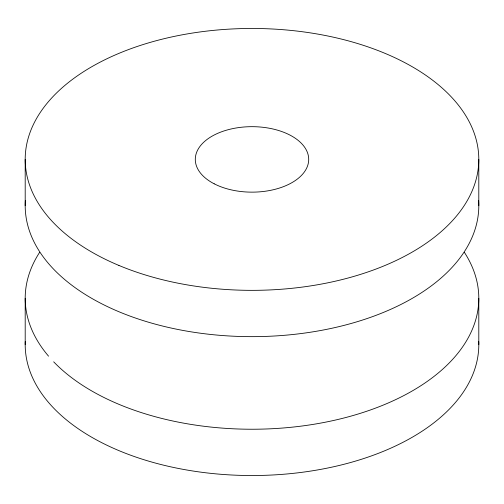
<?xml version="1.0" encoding="UTF-8"?>
<svg xmlns="http://www.w3.org/2000/svg" width="504" height="504" viewBox="0 0 504 504"><rect width="100%" height="100%" fill="white"/><g stroke="black" fill="none" stroke-linecap="round" stroke-linejoin="round"><path stroke-width="0.76" d="M478.8 159.409L478.8 205.708M478.8 298.299L478.8 344.591M25.2 159.409L25.2 205.701M25.2 298.299L25.2 344.591M478.743 341.586A226.8 130.939 0 0 1 252 475.53A226.8 130.939 0 0 1 25.257 341.586M464.379 252.347A226.8 130.939 0 0 1 347.08 417.173A226.8 130.939 0 0 1 53.689 361.834M48.554 356.171A226.8 130.939 0 0 1 39.621 252.347M478.617 200.453A226.8 130.939 0 0 1 252 336.647A226.8 130.939 0 0 1 25.383 200.447M118.919 265.438A226.8 130.939 0 0 0 477.584 172.935A226.8 130.939 0 0 0 159.491 39.854A226.8 130.939 0 0 0 118.919 265.438M214.187 183.803A56.7 32.735 0 0 0 307.497 166.118A56.7 32.735 0 0 0 234.316 128.306A56.7 32.735 0 0 0 214.187 183.803"/></g></svg>
